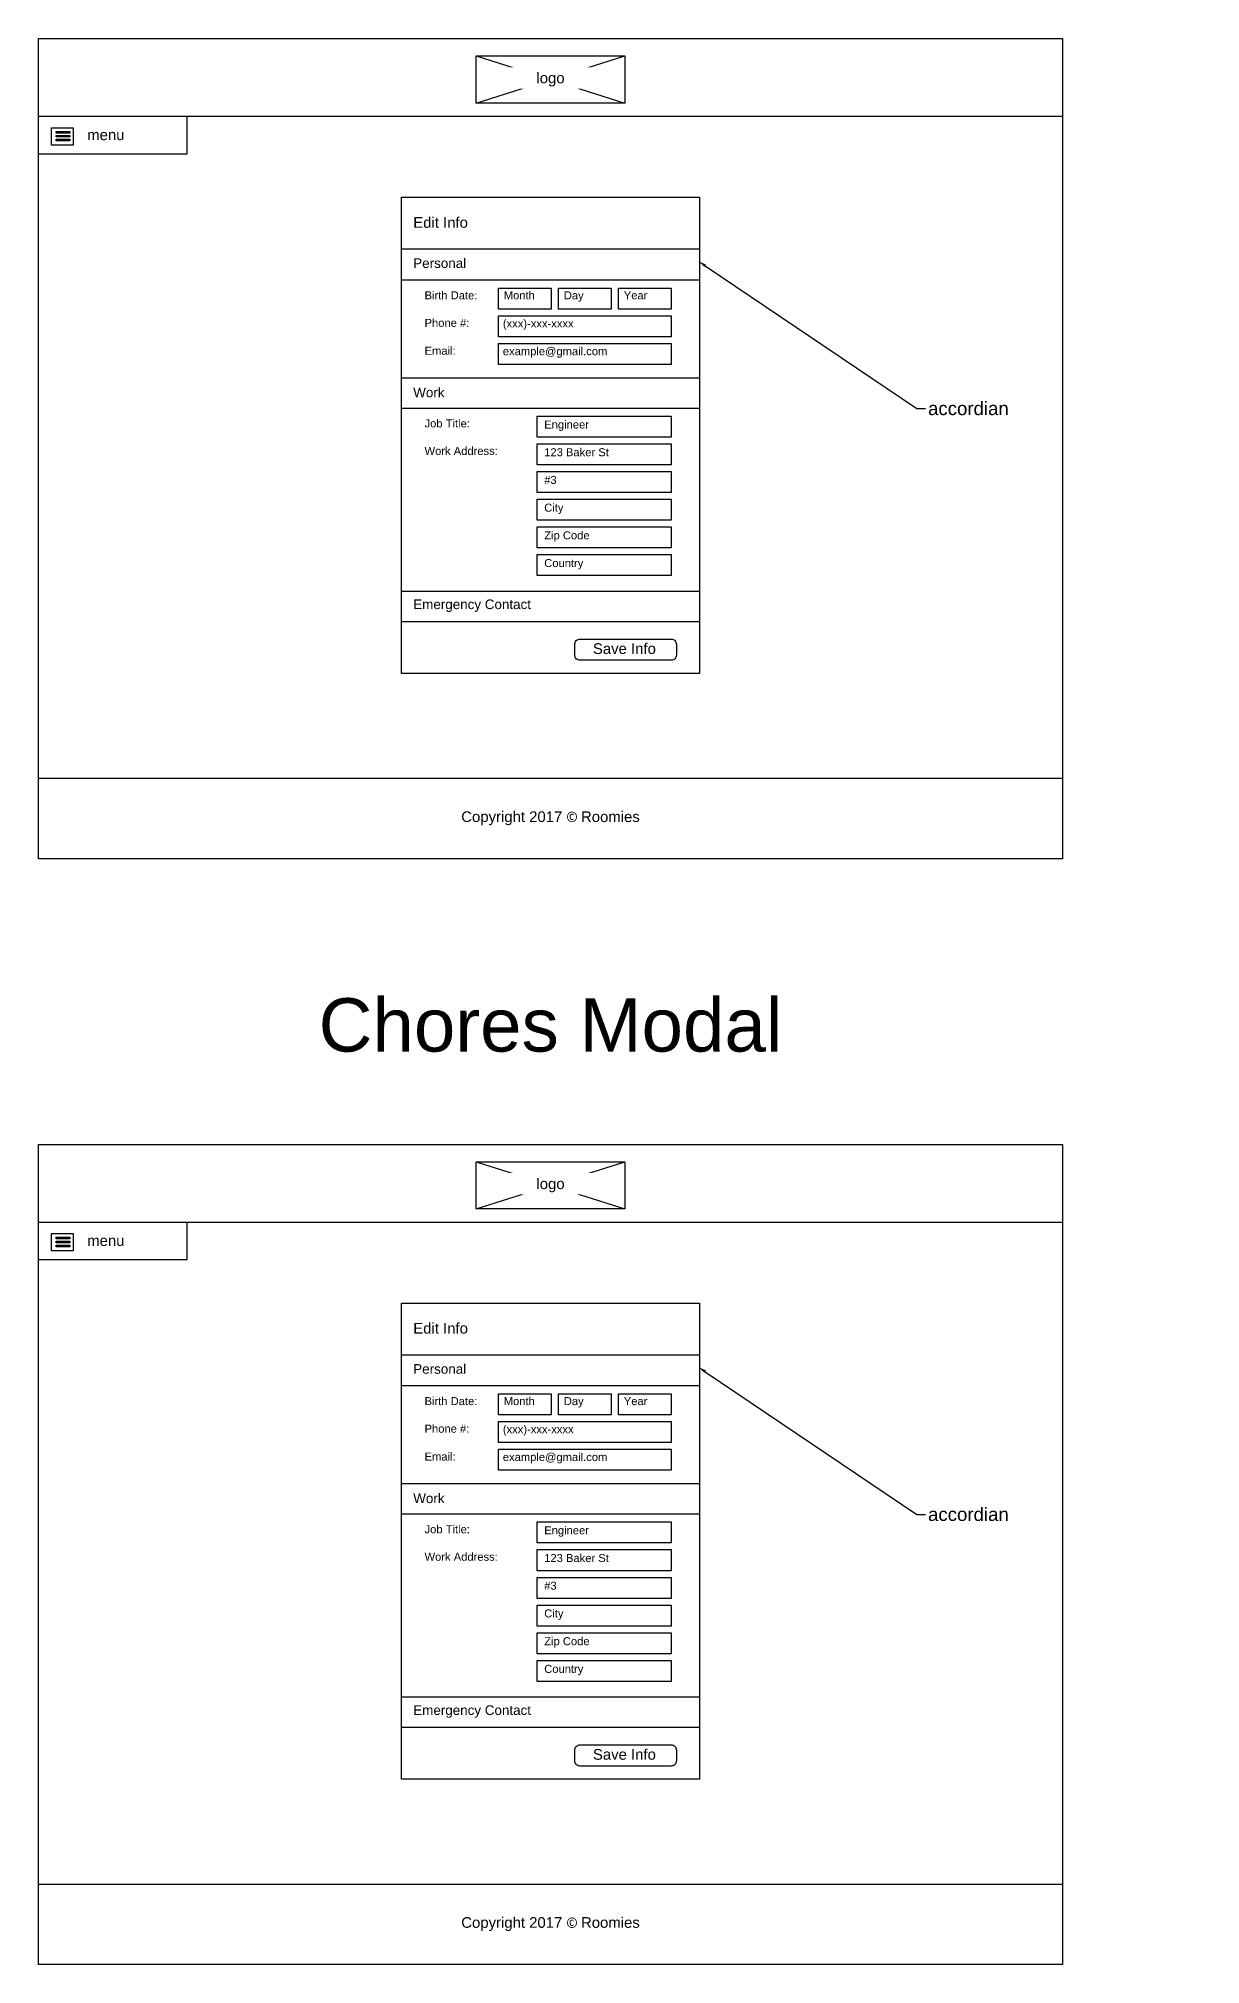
# Model space of a CAD drawing. Header units: millimetres. Extents: x 75 to 24598, y -10362 to 962.
# Drawn here: x 9955 to 12134, y -10362 to -6751 of the extents above; entities that cross this region are included whole.
import ezdxf
from ezdxf import colors
from ezdxf.entities.mleader import LeaderData, LeaderLine
from ezdxf.math import Vec2, Vec3

# ---------------------------------------------------------------- set-up
doc = ezdxf.new("R2010")
doc.units = ezdxf.units.MM
doc.header["$MEASUREMENT"] = 0
doc.styles.get("Standard").update_dxf_attribs({"font": 'arial.ttf', "height": 16})

msp = doc.modelspace()

# ---------------------------------------------------------------- linework, layer by layer
for p, q in [((10775.7, -6783.3), (11054.8, -6871.8)), ((10775.7, -6871.8), (11054.8, -6783.3)), ((9955.3, -6896.5), (11875.3, -6896.5)), ((9955.3, -6896.5), (10306.7, -6896.5)), ((10233.7, -6966.8), (10233.7, -6896.5)), ((9955.3, -6966.8), (10233.7, -6966.8)), ((10635.8, -7145.2), (11194.7, -7145.2)), ((10635.8, -7386.7), (11194.7, -7386.7)), ((10635.8, -7443.7), (11194.7, -7443.7)), ((10635.8, -7786.5), (11194.7, -7786.5)), ((10635.8, -7843.5), (11194.7, -7843.5)), ((10775.7, -8856.6), (11054.8, -8945)), ((10775.7, -8945), (11054.8, -8856.6)), ((9955.3, -8969.7), (11875.3, -8969.7)), ((9955.3, -8969.7), (10306.7, -8969.7)), ((10233.7, -9040), (10233.7, -8969.7)), ((9955.3, -9040), (10233.7, -9040)), ((10635.8, -9218.5), (11194.7, -9218.5)), ((10635.8, -9459.9), (11194.7, -9459.9)), ((10635.8, -9516.9), (11194.7, -9516.9)), ((10635.8, -9859.7), (11194.7, -9859.7)), ((10635.8, -9916.7), (11194.7, -9916.7))]:
    msp.add_line(p, q)
at = {"lineweight": 30}
for p, q in [((9955.3, -8137.6), (11875.3, -8137.6)), ((9955.3, -10210.8), (11875.3, -10210.8))]:
    msp.add_line(p, q, dxfattribs=at)
for points in [[(9955.3, -6750.6), (11875.3, -6750.6), (11875.3, -8288.3), (9955.3, -8288.3)], [(9955.3, -8823.9), (11875.3, -8823.9), (11875.3, -10361.5), (9955.3, -10361.5)]]:
    msp.add_lwpolyline(points, close=True, dxfattribs=at)
for points in [[(10775.7, -6783.3), (11054.8, -6783.3), (11054.8, -6871.8), (10775.7, -6871.8)], [(9979.3, -6917.8), (10020.1, -6917.8), (10020.1, -6950.3), (9979.3, -6950.3)], [(9988.1, -6924.8), (10014.1, -6924.8), (10014.1, -6927.8), (9988.1, -6927.8)], [(9988.1, -6932.2), (10014.1, -6932.2), (10014.1, -6935.2), (9988.1, -6935.2)], [(9988.1, -6939.6), (10014.1, -6939.6), (10014.1, -6942.6), (9988.1, -6942.6)], [(10635.8, -7048.1), (11194.7, -7048.1), (11194.7, -7941), (10635.8, -7941)], [(10635.8, -7145.2), (11194.7, -7145.2), (11194.7, -7203.6), (10635.8, -7203.6)], [(10817.6, -7218.4), (10916.5, -7218.4), (10916.5, -7257.9), (10817.6, -7257.9)], [(10930.1, -7218.4), (11029, -7218.4), (11029, -7257.9), (10930.1, -7257.9)], [(11042.6, -7218.4), (11141.4, -7218.4), (11141.4, -7257.9), (11042.6, -7257.9)], [(10817.6, -7270.4), (11141.4, -7270.4), (11141.4, -7309.8), (10817.6, -7309.8)], [(10817.6, -7322.3), (11141.4, -7322.3), (11141.4, -7361.8), (10817.6, -7361.8)], [(10890.1, -7458.5), (11141.4, -7458.5), (11141.4, -7498), (10890.1, -7498)], [(10890.1, -7510.5), (11141.4, -7510.5), (11141.4, -7549.9), (10890.1, -7549.9)], [(10890.1, -7562.4), (11141.4, -7562.4), (11141.4, -7601.9), (10890.1, -7601.9)], [(10890.1, -7614.4), (11141.4, -7614.4), (11141.4, -7653.8), (10890.1, -7653.8)], [(10890.1, -7666.3), (11141.4, -7666.3), (11141.4, -7705.8), (10890.1, -7705.8)], [(10890.1, -7718.3), (11141.4, -7718.3), (11141.4, -7757.7), (10890.1, -7757.7)], [(10775.7, -8856.6), (11054.8, -8856.6), (11054.8, -8945), (10775.7, -8945)], [(9979.3, -8991), (10020.1, -8991), (10020.1, -9023.6), (9979.3, -9023.6)], [(9988.1, -8998), (10014.1, -8998), (10014.1, -9001), (9988.1, -9001)], [(9988.1, -9005.5), (10014.1, -9005.5), (10014.1, -9008.4), (9988.1, -9008.4)], [(9988.1, -9012.9), (10014.1, -9012.9), (10014.1, -9015.8), (9988.1, -9015.8)], [(10635.8, -9121.4), (11194.7, -9121.4), (11194.7, -10014.3), (10635.8, -10014.3)], [(10635.8, -9218.5), (11194.7, -9218.5), (11194.7, -9276.8), (10635.8, -9276.8)], [(10817.6, -9291.6), (10916.5, -9291.6), (10916.5, -9331.1), (10817.6, -9331.1)], [(10930.1, -9291.6), (11029, -9291.6), (11029, -9331.1), (10930.1, -9331.1)], [(11042.6, -9291.6), (11141.4, -9291.6), (11141.4, -9331.1), (11042.6, -9331.1)], [(10817.6, -9343.6), (11141.4, -9343.6), (11141.4, -9383), (10817.6, -9383)], [(10817.6, -9395.5), (11141.4, -9395.5), (11141.4, -9435), (10817.6, -9435)], [(10890.1, -9531.8), (11141.4, -9531.8), (11141.4, -9571.2), (10890.1, -9571.2)], [(10890.1, -9583.7), (11141.4, -9583.7), (11141.4, -9623.2), (10890.1, -9623.2)], [(10890.1, -9635.7), (11141.4, -9635.7), (11141.4, -9675.1), (10890.1, -9675.1)], [(10890.1, -9687.6), (11141.4, -9687.6), (11141.4, -9727.1), (10890.1, -9727.1)], [(10890.1, -9739.6), (11141.4, -9739.6), (11141.4, -9779), (10890.1, -9779)], [(10890.1, -9791.5), (11141.4, -9791.5), (11141.4, -9831), (10890.1, -9831)]]:
    msp.add_lwpolyline(points, close=True)
for points in [[(10970.7, -7876.6), (11141.3, -7876.6, -0.414214), (11151.3, -7886.6), (11151.3, -7906.4, -0.414214), (11141.3, -7916.4), (10970.7, -7916.4, -0.414214), (10960.7, -7906.4), (10960.7, -7886.6, -0.414214)], [(10970.7, -9949.8), (11141.3, -9949.8, -0.414214), (11151.3, -9959.8), (11151.3, -9979.6, -0.414214), (11141.3, -9989.6), (10970.7, -9989.6, -0.414214), (10960.7, -9979.6), (10960.7, -9959.8, -0.414214)]]:
    msp.add_lwpolyline(points, format="xyb", close=True)

# ---------------------------------------------------------------- texts
for s, width, insert, char_height, attachment_point in [('menu', 202.197, (10046.6, -6931.3), 20, 4), ('Edit Info', 385.289, (10657.9, -7095.7), 20, 4), ('Personal', 202.197, (10657.9, -7162.8), 18, 1), ('Birth Date:  ', 384.285, (10679.1, -7224.6), 15, 1), ('Month', 96.131, (10827.7, -7224.6), 15, 1), ('Day', 96.131, (10940.2, -7224.6), 15, 1), ('Year', 96.131, (11052.7, -7224.6), 15, 1), ('Phone #: ', 384.285, (10679.1, -7276.2), 15, 1), ('Email: ', 384.285, (10679.1, -7328.5), 15, 1), ('Work', 202.197, (10657.9, -7414.4), 18, 4), ('Job Title: ', 384.285, (10679.1, -7464.7), 15, 1), ('Engineer', 96.131, (10903.5, -7466.8), 15, 1), ('Work Address:', 384.285, (10679.1, -7516.3), 15, 1), ('123 Baker St', 208.882, (10903.5, -7518.8), 15, 1), ('#3', 208.882, (10903.5, -7570.7), 15, 1), ('City', 208.882, (10903.5, -7622.7), 15, 1), ('Zip Code', 208.882, (10903.5, -7674.6), 15, 1), ('Country', 208.882, (10903.5, -7726.6), 15, 1), ('Emergency Contact', 317.549, (10657.9, -7814.1), 18, 4), ('Save Info', 202.197, (10994.8, -7894.6), 20, 4), ('Copyright 2017 {\\fMicrosoft JhengHei Light|b0|i0|c136|p34;\\H0.95833x;©\\fMicrosoft JhengHei Light|b0|i0|c0|p34; }Roomies', 757.039, (10915.3, -8212.6), 20, 5), ('Chores Modal', 1569.909, (10915.3, -8600.7), 100, 5), ('menu', 202.197, (10046.6, -9004.5), 20, 4), ('Edit Info', 385.289, (10657.9, -9168.9), 20, 4), ('Personal', 202.197, (10657.9, -9236), 18, 1), ('Birth Date:  ', 384.285, (10679.1, -9297.8), 15, 1), ('Month', 96.131, (10827.7, -9297.8), 15, 1), ('Day', 96.131, (10940.2, -9297.8), 15, 1), ('Year', 96.131, (11052.7, -9297.8), 15, 1), ('Phone #: ', 384.285, (10679.1, -9349.4), 15, 1), ('Email: ', 384.285, (10679.1, -9401.7), 15, 1), ('Work', 202.197, (10657.9, -9487.6), 18, 4), ('Job Title: ', 384.285, (10679.1, -9538), 15, 1), ('Engineer', 96.131, (10903.5, -9540), 15, 1), ('Work Address:', 384.285, (10679.1, -9589.6), 15, 1), ('123 Baker St', 208.882, (10903.5, -9592), 15, 1), ('#3', 208.882, (10903.5, -9643.9), 15, 1), ('City', 208.882, (10903.5, -9695.9), 15, 1), ('Zip Code', 208.882, (10903.5, -9747.9), 15, 1), ('Country', 208.882, (10903.5, -9799.8), 15, 1), ('Emergency Contact', 317.549, (10657.9, -9887.4), 18, 4), ('Save Info', 202.197, (10994.8, -9967.8), 20, 4), ('Copyright 2017 {\\fMicrosoft JhengHei Light|b0|i0|c136|p34;\\H0.95833x;©\\fMicrosoft JhengHei Light|b0|i0|c0|p34; }Roomies', 757.039, (10915.3, -10285.8), 20, 5)]:
    msp.add_mtext_dynamic_manual_height_columns(s, width=width, gutter_width=10, heights=[0], dxfattribs=dict(insert=insert, char_height=char_height, attachment_point=attachment_point))
at = {"char_height": 15, "width": 183.771, "attachment_point": 1}
for s, insert in [('(xxx)-xxx-xxxx\\P', (10825.9, -7277.4)), ('example@gmail.com', (10825.9, -7329.4)), ('(xxx)-xxx-xxxx\\P', (10825.9, -9350.6)), ('example@gmail.com', (10825.9, -9402.6))]:
    msp.add_mtext(s, dxfattribs=dict(at, insert=insert))

# ---------------------------------------------------------------- leaders
at = {"color": 1}
ml = msp.add_multileader_mtext('Standard', dxfattribs=at)
ml.set_content('accordian', color=1)
ml.set_leader_properties()
ml.build(insert=Vec2(0, 0))
ml.multileader.update_dxf_attribs({"dogleg_length": 16, "arrow_head_size": 16})
ctx = ml.context
ctx.base_point, ctx.char_height, ctx.arrow_head_size, ctx.landing_gap_size, ctx.plane_origin = Vec3(11618.1, -7444.4), 25, 16, 5, Vec3(11707.9, -7456.2)
notes = []
notes.append((ctx, [(0, (1, 1, 0), (11602.1, -7444.4), (1, 0), 16, [(0, [(11192.3, -7167.9)], 0, [])])]))
ctx.mtext.insert, ctx.mtext.width, ctx.mtext.flow_direction = Vec3(11623.1, -7431.7), 510.862, 5
ml = msp.add_multileader_mtext('Standard', dxfattribs=at)
ml.set_content('accordian', color=1)
ml.set_leader_properties()
ml.build(insert=Vec2(0, 0))
ml.multileader.update_dxf_attribs({"dogleg_length": 16, "arrow_head_size": 16})
ctx = ml.context
ctx.base_point, ctx.char_height, ctx.arrow_head_size, ctx.landing_gap_size, ctx.plane_origin = Vec3(11618.1, -9517.7), 25, 16, 5, Vec3(11707.9, -9529.4)
notes.append((ctx, [(0, (1, 1, 0), (11602.1, -9517.7), (1, 0), 16, [(0, [(11192.3, -9241.2)], 0, [])])]))
ctx.mtext.insert, ctx.mtext.width, ctx.mtext.flow_direction = Vec3(11623.1, -9505), 510.862, 5
for ctx, leaders in notes:
    for number, flags, end, landing, length, lines in leaders:
        leader = LeaderData()
        leader.index, (leader.has_last_leader_line, leader.has_dogleg_vector, leader.attachment_direction) = number, flags
        leader.last_leader_point, leader.dogleg_vector, leader.dogleg_length = Vec3(end), Vec3(landing), length
        for number, points, colour, breaks in lines:
            line = LeaderLine()
            line.index, line.vertices, line.color, line.breaks = number, Vec3.list(points), colors.encode_raw_color(colour), breaks
            leader.lines.append(line)
        ctx.leaders.append(leader)

# ---------------------------------------------------------------- next in the draw order: texts
at = {"char_height": 20, "attachment_point": 5, "bg_fill": 3, "box_fill_scale": 1.5, "bg_fill_color": 256, "bg_fill_transparency": 0}
for insert in [(10915.3, -6827.6), (10915.3, -8900.8)]:
    msp.add_mtext_dynamic_manual_height_columns('logo', width=202.197, gutter_width=10, heights=[0], dxfattribs=dict(at, insert=insert))

doc.saveas('drawing.dxf')
